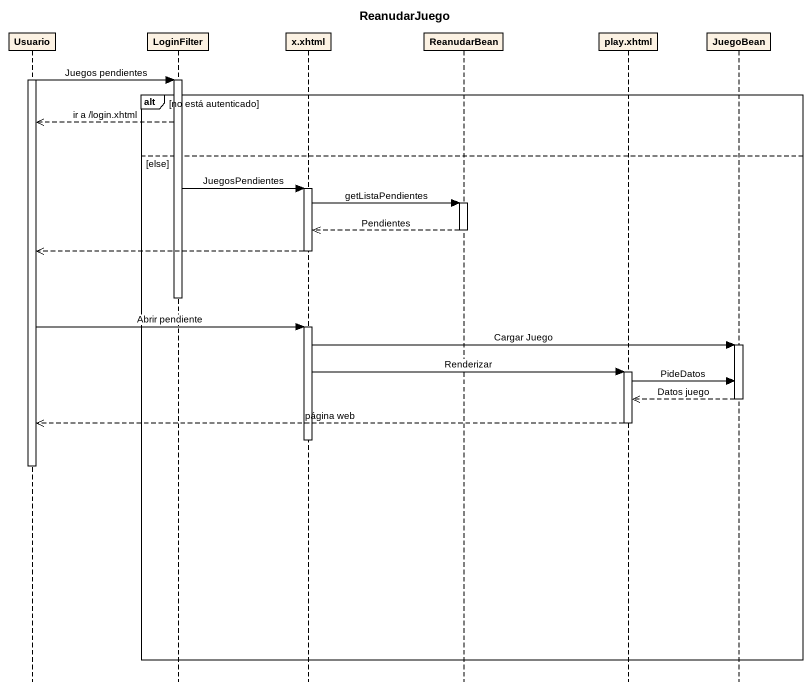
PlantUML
@startuml
title ReanudarJuego
hide footbox
participant Usuario
participant LoginFilter
participant "x.xhtml" as x_xhtml
participant ReanudarBean
participant "play.xhtml" as play_xhtml
participant JuegoBean

activate Usuario
Usuario -> LoginFilter : Juegos pendientes
activate LoginFilter
alt no está autenticado
  LoginFilter -->> Usuario : ir a /login.xhtml
else else
  LoginFilter -> x_xhtml : JuegosPendientes
  activate x_xhtml
  x_xhtml -> ReanudarBean : getListaPendientes
  activate ReanudarBean
  ReanudarBean -->> x_xhtml : Pendientes
  deactivate ReanudarBean
  x_xhtml -->> Usuario
  deactivate x_xhtml
  deactivate LoginFilter
  Usuario -> x_xhtml : Abrir pendiente
  activate x_xhtml
  x_xhtml -> JuegoBean : Cargar Juego
  activate JuegoBean
  x_xhtml -> play_xhtml : Renderizar
  activate play_xhtml
  play_xhtml -> JuegoBean : PideDatos
  JuegoBean -->> play_xhtml : Datos juego
  deactivate JuegoBean
  play_xhtml -->> Usuario : página web
  deactivate play_xhtml
  deactivate x_xhtml
  deactivate Usuario
end
@enduml
